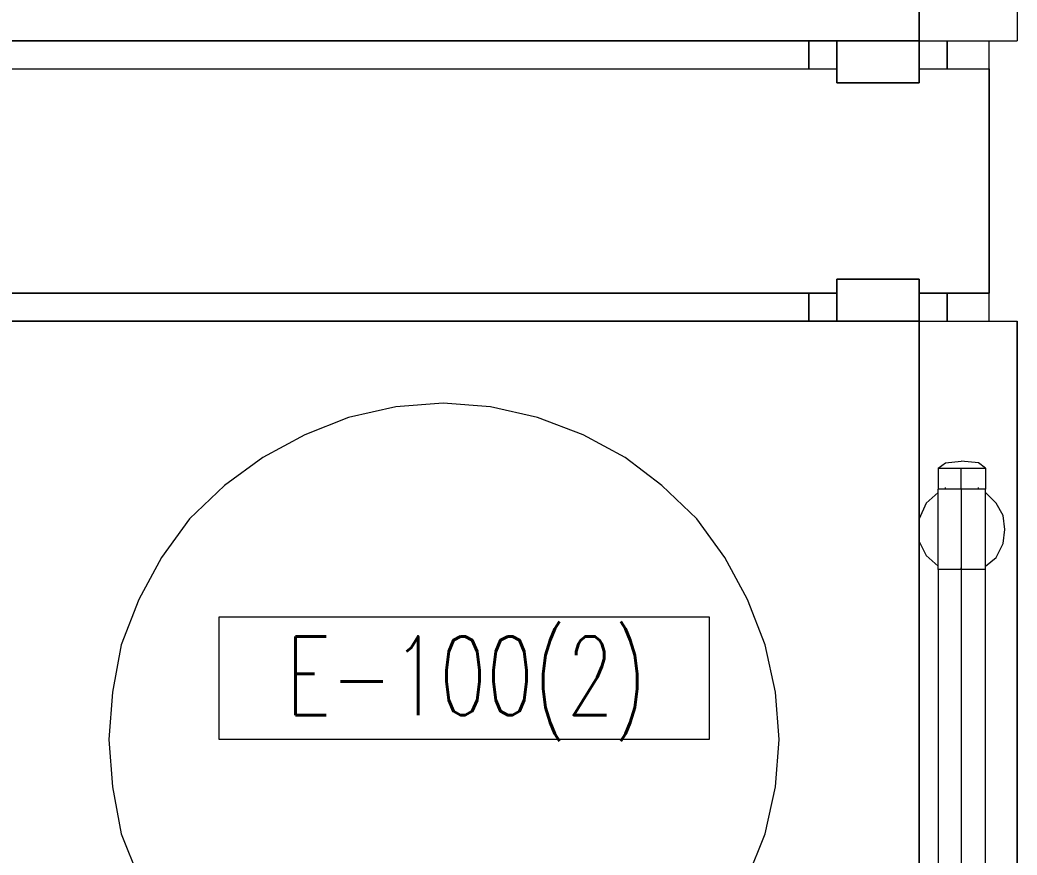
# Model space of a CAD drawing. Header units: inches. Extents: x -1128 to 651, y 96 to 845.
# Drawn here: x 113.18 to 139.01, y 701.88 to 723.5 of the extents above; entities that cross this region are included whole.
import ezdxf
from ezdxf.enums import TextEntityAlignment as Align

# ---------------------------------------------------------------- set-up
doc = ezdxf.new("R2010")
doc.units = ezdxf.units.IN
doc.header["$MEASUREMENT"] = 0
doc.layers.add('Layer 1', color=7, linetype='Continuous')
doc.styles.add('HZTXT', font='txt_qlt.shx', dxfattribs={"width": 0.7, "bigfont": 'hztxt.shx'})

msp = doc.modelspace()

# ---------------------------------------------------------------- linework, layer by layer
at = {"layer": 'Layer 1', "color": 0, "lineweight": 5}
for points in [[(139.005, 735.69), (139.005, 722.957)], [(139.005, 735.69), (139.005, 722.957)], [(136.468, 722.957), (139.005, 722.957)], [(138.28, 715.707), (138.28, 722.957)], [(138.28, 715.707), (138.28, 722.957)], [(93.102, 722.232), (134.338, 722.232)], [(93.102, 722.232), (134.338, 722.232)], [(136.468, 722.232), (138.28, 722.232)], [(136.468, 722.232), (138.28, 722.232)], [(134.338, 716.432), (93.102, 716.432)], [(93.102, 716.432), (134.338, 716.432)], [(138.28, 716.432), (136.468, 716.432)], [(136.468, 716.432), (138.28, 716.432)], [(136.468, 715.707), (139.005, 715.707)], [(136.468, 715.707), (139.005, 715.707)], [(132.843, 704.877), (132.752, 706.1), (132.48, 707.324), (132.027, 708.502), (131.438, 709.589), (130.713, 710.586), (129.807, 711.447), (128.855, 712.172), (127.767, 712.761), (126.589, 713.214), (125.366, 713.486), (124.142, 713.577), (122.919, 713.486), (121.695, 713.214), (120.563, 712.761), (119.475, 712.172), (118.478, 711.447), (117.572, 710.586), (116.847, 709.589), (116.258, 708.502), (115.805, 707.324), (115.578, 706.1), (115.487, 704.877), (115.578, 703.653), (115.805, 702.43), (116.258, 701.297)], [(136.966, 711.9), (137.148, 712.036), (137.555, 712.082)], [(138.19, 711.9), (138.008, 712.036), (137.555, 712.082)], [(136.966, 711.9), (137.555, 711.9)], [(136.966, 711.9), (136.966, 711.357)], [(137.555, 711.357), (137.555, 711.9), (138.19, 711.9)], [(138.19, 711.9), (138.19, 711.357)], [(137.148, 711.357), (137.148, 711.402)], [(138.008, 711.357), (138.008, 711.402)], [(136.966, 711.266), (136.649, 710.994), (136.468, 710.586)], [(138.19, 711.357), (136.966, 711.357)], [(138.19, 711.357), (136.966, 711.357)], [(138.19, 709.272), (136.966, 709.272), (136.966, 711.357)], [(137.555, 711.357), (137.555, 709.272)], [(138.19, 709.272), (138.19, 711.357)], [(138.688, 710.314), (138.643, 710.677), (138.462, 710.994), (138.19, 711.266)], [(138.19, 709.363), (138.462, 709.589), (138.643, 709.952), (138.688, 710.314)], [(136.468, 709.997), (136.649, 709.635), (136.966, 709.363)], [(138.19, 709.272), (136.966, 709.272), (136.966, 700.481)], [(137.555, 709.272), (137.555, 709.317)], [(137.555, 709.272), (137.555, 700.481)], [(138.19, 700.481), (138.19, 709.272)], [(118.342, 708.049), (131.03, 708.049), (131.03, 704.877), (118.342, 704.877), (118.342, 708.049)], [(132.027, 701.297), (132.48, 702.43), (132.752, 703.653), (132.843, 704.877)]]:
    msp.add_lwpolyline(points, dxfattribs=at)
for points, knots in [([(136.468, 744.662), (136.468, 744.662), (136.468, 722.957), (136.468, 722.957), (136.468, 722.957), (136.468, 744.662), (136.468, 744.662)], [0, 0, 0, 0, 1, 1, 1, 2, 2, 2, 2]), ([(136.468, 722.957), (136.468, 722.957), (90.927, 722.957), (90.927, 722.957), (90.927, 722.957), (136.468, 722.957), (136.468, 722.957), (136.468, 722.957), (136.468, 721.869), (136.468, 721.869), (136.468, 721.869), (136.468, 722.957), (136.468, 722.957), (136.468, 722.957), (139.005, 722.957), (139.005, 722.957)], [0, 0, 0, 0, 1, 1, 1, 2, 2, 2, 3, 3, 3, 4, 4, 4, 5, 5, 5, 5]), ([(133.613, 722.957), (133.613, 722.957), (133.613, 722.232), (133.613, 722.232), (133.613, 722.232), (133.613, 722.957), (133.613, 722.957)], [0, 0, 0, 0, 1, 1, 1, 2, 2, 2, 2]), ([(134.338, 722.957), (134.338, 722.957), (134.338, 721.869), (134.338, 721.869), (134.338, 721.869), (134.338, 722.957), (134.338, 722.957)], [0, 0, 0, 0, 1, 1, 1, 2, 2, 2, 2]), ([(137.193, 722.232), (137.193, 722.232), (137.193, 722.957), (137.193, 722.957), (137.193, 722.957), (137.193, 722.232), (137.193, 722.232)], [0, 0, 0, 0, 1, 1, 1, 2, 2, 2, 2]), ([(138.28, 722.232), (138.28, 722.232), (138.28, 716.432), (138.28, 716.432), (138.28, 716.432), (138.28, 722.232), (138.28, 722.232)], [0, 0, 0, 0, 1, 1, 1, 2, 2, 2, 2]), ([(134.338, 721.869), (134.338, 721.869), (136.468, 721.869), (136.468, 721.869), (136.468, 721.869), (134.338, 721.869), (134.338, 721.869)], [0, 0, 0, 0, 1, 1, 1, 2, 2, 2, 2]), ([(134.338, 716.794), (134.338, 716.794), (134.338, 715.707), (134.338, 715.707), (134.338, 715.707), (134.338, 716.794), (134.338, 716.794)], [0, 0, 0, 0, 1, 1, 1, 2, 2, 2, 2]), ([(136.468, 716.794), (136.468, 716.794), (134.338, 716.794), (134.338, 716.794), (134.338, 716.794), (136.468, 716.794), (136.468, 716.794)], [0, 0, 0, 0, 1, 1, 1, 2, 2, 2, 2]), ([(136.468, 715.707), (136.468, 715.707), (136.468, 716.794), (136.468, 716.794), (136.468, 716.794), (136.468, 715.707), (136.468, 715.707)], [0, 0, 0, 0, 1, 1, 1, 2, 2, 2, 2]), ([(133.613, 716.432), (133.613, 716.432), (133.613, 715.707), (133.613, 715.707), (133.613, 715.707), (133.613, 716.432), (133.613, 716.432)], [0, 0, 0, 0, 1, 1, 1, 2, 2, 2, 2]), ([(137.193, 715.707), (137.193, 715.707), (137.193, 716.432), (137.193, 716.432), (137.193, 716.432), (137.193, 715.707), (137.193, 715.707)], [0, 0, 0, 0, 1, 1, 1, 2, 2, 2, 2]), ([(90.927, 715.707), (90.927, 715.707), (136.468, 715.707), (136.468, 715.707), (136.468, 715.707), (90.927, 715.707), (90.927, 715.707)], [0, 0, 0, 0, 1, 1, 1, 2, 2, 2, 2]), ([(136.468, 715.707), (136.468, 715.707), (136.468, 694.046), (136.468, 694.046), (136.468, 694.046), (136.468, 715.707), (136.468, 715.707)], [0, 0, 0, 0, 1, 1, 1, 2, 2, 2, 2]), ([(139.005, 715.707), (139.005, 715.707), (139.005, 694.636), (139.005, 694.636), (139.005, 694.636), (139.005, 715.707), (139.005, 715.707)], [0, 0, 0, 0, 1, 1, 1, 2, 2, 2, 2])]:
    msp.add_open_spline(points, degree=3, knots=knots, dxfattribs=at)

# ---------------------------------------------------------------- texts
at = {"color": 0, "lineweight": 9, "style": 'HZTXT', "width": 0.7}
msp.add_text('E-100(2)', height=2.0344, dxfattribs=at).set_placement((124.746, 705.508), align=Align.CENTER)

doc.saveas('drawing.dxf')
